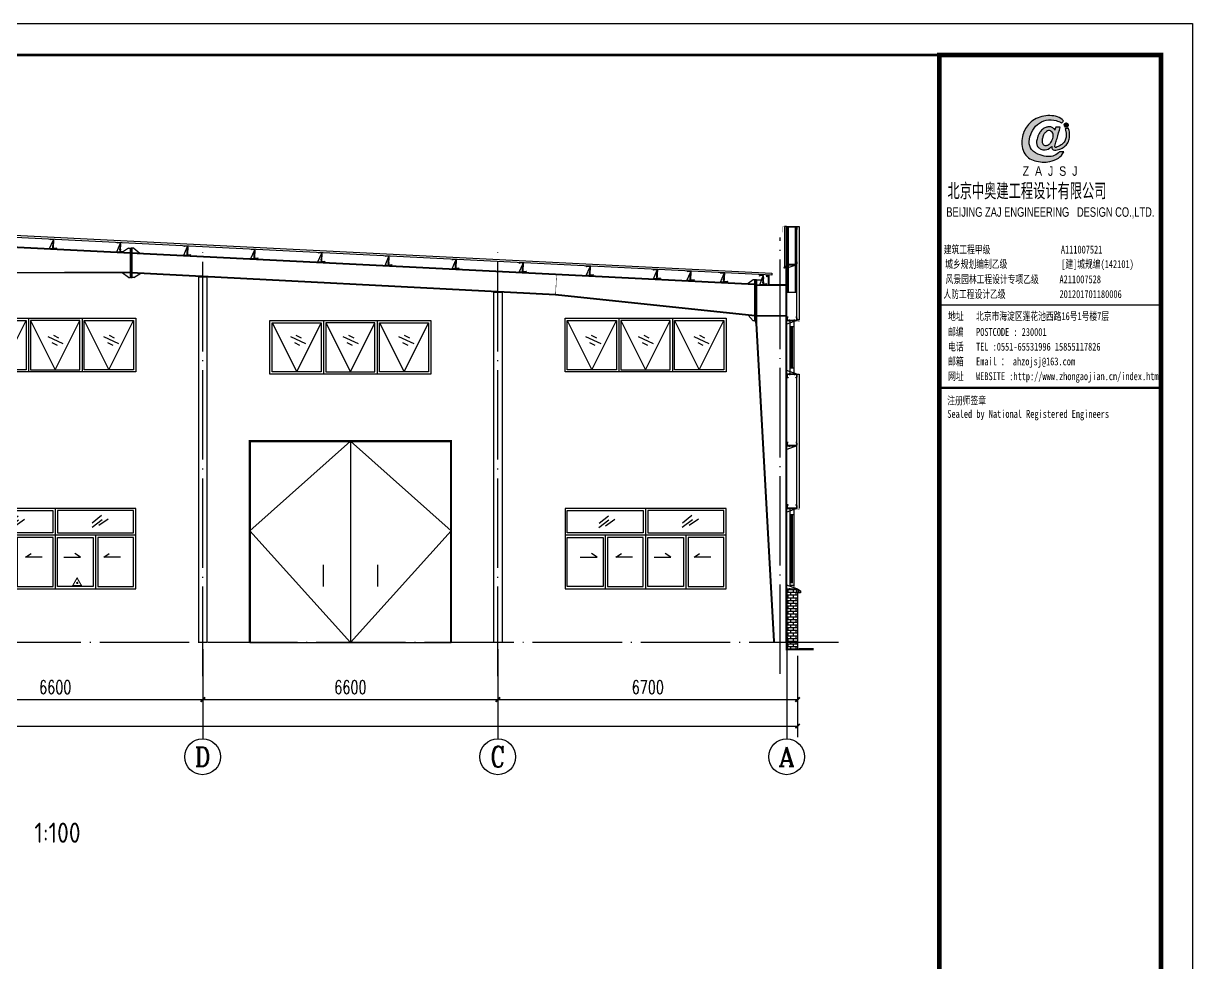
# Model space of a CAD drawing. Extents: x -89996 to 1006241, y -2176 to 440573.
# Drawn here: x 737027 to 763172, y 253896 to 274896 of the extents above; entities that cross this region are included whole.
import ezdxf
from ezdxf.enums import TextEntityAlignment as Align

# ---------------------------------------------------------------- set-up
doc = ezdxf.new("R2010")
doc.units = 0
doc.header["$LTSCALE"] = 1000
doc.header["$MEASUREMENT"] = 0
doc.linetypes.add('DOTE', pattern=[2.42, 2, -0.2, 0.02, -0.2])
for name, color, linetype in [('AXIS', 3, 'Continuous'), ('AXIS_TEXT', 7, 'Continuous'), ('BORDER', 7, 'Continuous'), ('DOTE', 1, 'DOTE'), ('GL', 150, 'Continuous'), ('GZ', 50, 'Continuous'), ('LT', 27, 'Continuous'), ('PUB_TEXT', 7, 'Continuous'), ('PUB_TITLE', 4, 'Continuous'), ('PZ', 202, 'Continuous'), ('REIN', 1, 'Continuous'), ('WINDOW', 4, 'Continuous'), ('图签', 3, 'Continuous'), ('天沟', 2, 'Continuous')]:
    doc.layers.add(name, color=color, linetype=linetype)
doc.styles.add('_gyy_title_Arial', font='arial.ttf', dxfattribs={"width": 0.7})
doc.styles.add('_gyy_title_ST', font='', dxfattribs={"width": 0.8})
doc.styles.add('_TCH_AXIS', font='COMPLEX', dxfattribs={"bigfont": 'GBCBIG'})
doc.styles.add('_TCH_DIM_T3', font='SIMPLEX', dxfattribs={"width": 0.705882, "bigfont": 'GBCBIG'})
doc.styles.add('HZ', font='txt.shx', dxfattribs={"width": 0.8, "bigfont": '000hztxt.shx'})
doc.styles.get("Standard").update_dxf_attribs({"font": 'gbenor.shx', "bigfont": 'gbcbig.shx'})
doc.styles.get('_gyy_title_ST').set_extended_font_data('SimSun')
doc.dimstyles.new('_TCH_ARCH&&100', dxfattribs={"dimtxt": 297.5, "dimasz": 100, "dimexe": 250, "dimexo": 300, "dimgap": 126.25, "dimtad": 1, "dimdec": 0, "dimzin": 0, "dimdsep": 46, "dimtxsty": '_TCH_DIM_T3', "dimblk": 'ARCHTICK', "dimcen": 0.09, "dimclrt": 7, "dimazin": 2, "dimtfac": 1, "dimtdec": 0, "dimtix": 1, "dimtmove": 2, "dimatfit": 3, "dimfxl": 0, "dimtolj": 1, "dimtzin": 0, "dimarcsym": 0})

# ---------------------------------------------------------------- blocks, each defined once
blk = doc.blocks.new('4')
at = {"layer": 'LT', "color": 1, "linetype": 'Continuous'}
for p, q in [((1121054, 121886, -8), (1121014, 121884, -8)), ((1121054, 121886, -8), (1121014, 121884, -8)), ((1121058, 121794, -8), (1121019, 121792, -8)), ((1121058, 121794, -8), (1121019, 121792, -8))]:
    blk.add_line(p, q, dxfattribs=at)
at = {"layer": 'LT', "elevation": -8}
blk.add_lwpolyline([(1121032, 121929, -0.414214), (1121041, 121940), (1121097, 121943), (1121111, 121930), (1121113, 121932), (1121098, 121946), (1121038, 121943, 0.414214), (1121028, 121932), (1121037, 121755, -0.414214), (1121028, 121745), (1120972, 121742), (1120958, 121755), (1120956, 121753), (1120971, 121739), (1121031, 121742, 0.414214), (1121040, 121753), (1121032, 121929)], format="xyb", dxfattribs=at)
at = {"layer": 'LT', "elevation": -4}
for points in [[(1121032, 121924), (1121038, 121925), (1121047, 121733), (1121041, 121733)], [(1121038, 121915), (1121047, 121733), (1121117, 121736)]]:
    blk.add_lwpolyline(points, close=True, dxfattribs=at)
at = {"layer": 'LT', "color": 1, "linetype": 'Continuous'}
for points in [[(1121031, 121872, -8), (1121030, 121897, -8), (1121040, 121873, -8), (1121039, 121897, -8)], [(1121031, 121872, -8), (1121030, 121897, -8), (1121040, 121873, -8), (1121039, 121897, -8)], [(1121035, 121805, -8), (1121036, 121781, -8), (1121044, 121806, -8), (1121045, 121781, -8)], [(1121035, 121805, -8), (1121036, 121781, -8), (1121044, 121806, -8), (1121045, 121781, -8)]]:
    blk.add_solid(points, dxfattribs=at)
blk = doc.blocks.new('2')
at = {"layer": 'WINDOW'}
for p, q in [((998658, 15775), (998449, 15607)), ((998800, 15697), (998595, 15551)), ((999489, 15948), (999489, 14148)), ((1000541, 15694), (1000311, 15520)), ((1000527, 15785), (1000318, 15617)), ((1000670, 15708), (1000464, 15561)), ((998671, 15683), (998442, 15510)), ((1001289, 15348), (997689, 15348)), ((998589, 15348), (998589, 14148)), ((1000389, 15348), (1000389, 14148)), ((998404, 14855), (998280, 14940)), ((998823, 14855), (998948, 14940)), ((1000055, 14855), (999930, 14940)), ((1000573, 14855), (1000698, 14940)), ((998028, 14855), (998404, 14855)), ((999199, 14855), (998823, 14855)), ((999678, 14855), (1000055, 14855)), ((1000950, 14855), (1000573, 14855))]:
    blk.add_line(p, q, dxfattribs=at)
for points in [[(1001289, 15948), (997689, 15948), (997689, 14148), (1001289, 14148)], [(997738, 15898), (999438, 15898), (999438, 15398), (997738, 15398)], [(1001239, 15898), (999539, 15898), (999539, 15398), (1001239, 15398)], [(997739, 15298), (998539, 15298), (998539, 14198), (997739, 14198)], [(999439, 15298), (998639, 15298), (998639, 14198), (999439, 14198)], [(999539, 15298), (1000339, 15298), (1000339, 14198), (999539, 14198)], [(1001239, 15298), (1000439, 15298), (1000439, 14198), (1001239, 14198)]]:
    blk.add_lwpolyline(points, close=True, dxfattribs=at)
blk = doc.blocks.new('A$C03A34706')
for p, q in [((28250, 4500), (26000, 2500)), ((28250, 4500), (28250, 0)), ((28250, 4500), (30500, 2500)), ((26000, 2500), (28250, 0)), ((30500, 2500), (28250, 0)), ((27642, 1736), (27642, 1253)), ((28858, 1736), (28858, 1253))]:
    blk.add_line(p, q)
at = {"const_width": 50}
blk.add_lwpolyline([(30500, 0), (30500, 4500), (26000, 4500), (26000, 0)], dxfattribs=at)
at = {"layer": 'WINDOW'}
for p, q in [((20450, 6100), (21000, 7200)), ((21050, 7250), (21050, 6050)), ((21100, 7200), (21650, 6100)), ((21650, 6100), (22200, 7200)), ((22250, 7250), (22250, 6050)), ((22300, 7200), (22850, 6100)), ((22850, 6100), (23400, 7200)), ((26500, 7150), (27050, 6050)), ((27050, 6050), (27600, 7150)), ((27650, 7200), (27650, 6000)), ((27700, 7150), (28250, 6050)), ((28250, 6050), (28800, 7150)), ((28850, 7200), (28850, 6000)), ((28900, 7150), (29450, 6050)), ((29450, 6050), (30000, 7150)), ((33100, 7200), (33650, 6100)), ((33650, 6100), (34200, 7200)), ((34250, 7250), (34250, 6050)), ((34300, 7200), (34850, 6100)), ((34850, 6100), (35400, 7200)), ((35450, 7250), (35450, 6050)), ((35500, 7200), (36050, 6100)), ((36050, 6100), (36600, 7200)), ((21484, 6841), (21822, 6688)), ((21608, 6873), (21726, 6816)), ((22728, 6841), (23067, 6688)), ((22853, 6873), (22971, 6816)), ((26909, 6841), (27247, 6688)), ((27033, 6873), (27151, 6816)), ((28084, 6841), (28422, 6688)), ((28208, 6873), (28326, 6816)), ((29328, 6841), (29667, 6688)), ((29453, 6873), (29571, 6816)), ((33509, 6841), (33847, 6688)), ((33633, 6873), (33751, 6816)), ((34684, 6841), (35022, 6688)), ((34808, 6873), (34926, 6816)), ((35928, 6841), (36267, 6688)), ((36053, 6873), (36171, 6816)), ((21572, 6705), (21690, 6648)), ((22817, 6705), (22935, 6648)), ((26997, 6705), (27115, 6648)), ((28172, 6705), (28290, 6648)), ((29417, 6705), (29535, 6648)), ((33597, 6705), (33715, 6648)), ((34772, 6705), (34890, 6648)), ((36017, 6705), (36134, 6648))]:
    blk.add_line(p, q, dxfattribs=at)
for points in [[(19850, 7250), (23450, 7250), (23450, 6050), (19850, 6050)], [(19900, 7200), (21000, 7200), (21000, 6100), (19900, 6100)], [(21100, 6100), (22200, 6100), (22200, 7200), (21100, 7200)], [(23400, 6100), (22300, 6100), (22300, 7200), (23400, 7200)], [(26450, 7200), (30050, 7200), (30050, 6000), (26450, 6000)], [(26500, 7150), (27600, 7150), (27600, 6050), (26500, 6050)], [(27700, 6050), (28800, 6050), (28800, 7150), (27700, 7150)], [(30000, 6050), (28900, 6050), (28900, 7150), (30000, 7150)], [(33050, 7250), (36650, 7250), (36650, 6050), (33050, 6050)], [(33100, 7200), (34200, 7200), (34200, 6100), (33100, 6100)], [(34300, 6100), (35400, 6100), (35400, 7200), (34300, 7200)], [(36600, 6100), (35500, 6100), (35500, 7200), (36600, 7200)]]:
    blk.add_lwpolyline(points, close=True, dxfattribs=at)
for p in [(-977839, -12948), (-964639, -12948)]:
    blk.add_blockref('2', p)
blk = doc.blocks.new('dd')
at = {"layer": '图签'}
h = blk.add_hatch(color=5, dxfattribs=at)
h.set_gradient(color1=(0, 0, 255), color2=(36, 36, 255), one_color=1, tint=0.57)
h.paths.add_polyline_path([(452, 1270, -0.093206), (531, 1562, -0.136321), (716, 1807, -0.161039), (988, 1948, -0.108591), (1307, 1935, -0.049497), (1479, 1861, 0.062627), (1539, 1932, 0.094388), (1351, 2056, 0.136326), (854, 2062, 0.161722), (430, 1810, 0.133661), (243, 1435, 0.158414), (286, 937, 0.22517), (632, 669, 0.138663), (1107, 646, 0.074676), (1375, 753, 0.125344), (1543, 944, 0.006312), (1413, 948, -0.090385), (1244, 833, -0.096745), (1053, 797, -0.073845), (803, 850, -0.140868), (530, 1020, -0.160753)])
h = blk.add_hatch(color=1, dxfattribs=at)
h.set_gradient(color1=(255, 0, 0), color2=(255, 0, 0), tint=0.57)
h.paths.add_polyline_path([(1557, 1818, 0.386553), (1564, 1757, 0.170676), (1604, 1736, 0.082224), (1657, 1743, 0.087509), (1686, 1766, 0.264235), (1694, 1804, 0.244333), (1636, 1850, 0.30271)])
h = blk.add_hatch(color=5, dxfattribs=at)
h.set_gradient(color1=(0, 0, 255), color2=(36, 36, 255), one_color=1, tint=0.57)
h.paths.add_polyline_path([(1306, 1289, 0.011169), (1334, 1370, 0.005807), (1431, 1724, 0.01105), (1292, 1724, 0.016796), (1267, 1634, 0.125943), (1203, 1704, 0.083806), (1120, 1739, 0.082879), (1047, 1739, -0.008503), (952, 1710, 0.060057), (844, 1628, 0.086078), (774, 1532, 0.099424), (705, 1347, 0.12153), (690, 1225, 0.102644), (719, 1122, 0.056648), (797, 1042, 0.092914), (913, 1013, 0.194578), (1098, 1064, -0.002562), (1175, 1122, 0.064354), (1167, 1068, 0.172385), (1207, 1017, 0.105458), (1300, 1002, 0.086567), (1454, 1046, 0.047674), (1592, 1136, 0.166359), (1692, 1274, 0.096748), (1728, 1431, 0.03151), (1728, 1548, 0.041815), (1700, 1691, 0.007654), (1588, 1673, -0.009919), (1610, 1585, -0.068269), (1624, 1482, -0.105336), (1605, 1352, -0.14652), (1528, 1223, -0.070486), (1434, 1151, -0.077937), (1341, 1103, -0.127098), (1272, 1084, -0.114215), (1267, 1129, -0.007609)])
h.paths.add_polyline_path([(865, 1245, -0.099994), (863, 1328, -0.050974), (888, 1427, -0.120527), (938, 1529, -0.043888), (1002, 1595, -0.08446), (1063, 1619, -0.147309), (1127, 1607, -0.037474), (1177, 1572, -0.06931), (1209, 1507, -0.067662), (1213, 1431, -0.02676), (1211, 1413, 0.017209), (1183, 1329, -0.048815), (1120, 1223, -0.139096), (1046, 1163, -0.097991), (944, 1153, -0.085394), (909, 1169, -0.149141)], flags=16)
blk.add_lwpolyline([(1539, 1932, 0.094388), (1351, 2056, 0.136326), (854, 2062, 0.161722), (430, 1810, 0.133661), (243, 1435, 0.158414), (286, 937, 0.22517), (632, 669, 0.138663), (1107, 646, 0.074676), (1375, 753, 0.125344), (1543, 944, 0.006312), (1413, 948, -0.090385), (1244, 833, -0.096745), (1053, 797, -0.073845), (803, 850, -0.140868), (530, 1020, -0.160753), (452, 1270, -0.093206), (531, 1562, -0.136321), (716, 1807, -0.161039), (988, 1948, -0.108591), (1307, 1935, -0.049497), (1479, 1861, 0.062627)], format="xyb", close=True, dxfattribs=at)
for points in [[(1694, 1804, 0.243958), (1636, 1850, 0.303117), (1557, 1818, 0.386553), (1564, 1757, 0.170676), (1604, 1736, 0.082224), (1657, 1743, 0.087509), (1686, 1766, 0.264235), (1694, 1804, -7.823139)], [(1431, 1724, 0.011041), (1292, 1724, 0.016796), (1267, 1634, 0.125943), (1203, 1704, 0.083806), (1120, 1739, 0.082879), (1047, 1739, -0.008503), (952, 1710, 0.060057), (844, 1628, 0.086078), (774, 1532, 0.099424), (705, 1347, 0.12153), (690, 1225, 0.102644), (719, 1122, 0.056648), (797, 1042, 0.092914), (913, 1013, 0.194578), (1098, 1064, -0.002562), (1175, 1122, 0.064354), (1167, 1068, 0.172385), (1207, 1017, 0.105458), (1300, 1002, 0.086567), (1454, 1046, 0.047674), (1592, 1136, 0.166359), (1692, 1274, 0.096748), (1728, 1431, 0.03151), (1728, 1548, 0.041815), (1700, 1691, 0.007654), (1588, 1673, -0.009919), (1610, 1585, -0.068269), (1624, 1482, -0.105336), (1605, 1352, -0.14652), (1528, 1223, -0.070486), (1434, 1151, -0.077937), (1341, 1103, -0.127098), (1272, 1084, -0.114215), (1267, 1129, -0.007609), (1306, 1289, 0.011169), (1334, 1370, 0.005782), (1430, 1722, 0.069025)], [(1213, 1431, 0.067662), (1209, 1507, 0.06931), (1177, 1572, 0.037474), (1127, 1607, 0.147309), (1063, 1619, 0.08446), (1002, 1595, 0.043888), (938, 1529, 0.120527), (888, 1427, 0.050974), (863, 1328, 0.099994), (865, 1245, 0.149141), (909, 1169, 0.085394), (944, 1153, 0.097991), (1046, 1163, 0.139096), (1120, 1223, 0.048815), (1183, 1329, -0.017209), (1211, 1413, 0.02676), (1213, 1431, 0.441273)]]:
    blk.add_lwpolyline(points, format="xyb", dxfattribs=at)
at = {"insert": (246, 492), "char_height": 300, "width": 8000, "attachment_point": 1, "style": 'HZ'}
blk.add_mtext('{\\fArial|b0|i0|c0|p32;Z  A  J  S  J}', dxfattribs=at)
blk = doc.blocks.new('*U1188')
at = {"layer": 'PUB_TITLE'}
blk.add_line((-4959, -5584), (0, -5584), dxfattribs=at)
at = {"layer": 'PUB_TITLE', "const_width": 106}
blk.add_lwpolyline([(-4959, 0), (0, 0), (0, -40586), (-4959, -40586)], close=True, dxfattribs=at)
at = {"layer": 'PUB_TITLE', "const_width": 49.6}
blk.add_lwpolyline([(-4959, -7440), (0, -7440)], dxfattribs=at)
at = {"layer": '图签', "xscale": 0.7084206796058772, "yscale": 0.7084206796058772, "zscale": 0.7084206796058772}
blk.add_blockref('dd', (-3269, -2837), dxfattribs=at)
at = {"color": 1, "insert": (-4774, -2867), "char_height": 359.79, "width": 4705.79, "attachment_point": 1, "style": 'HZ'}
blk.add_mtext('北京中奥建工程设计有限公司', dxfattribs=at)
at = {"layer": 'PUB_TITLE', "width": 0.7}
for s, height, style, p in [('BEIJING ZAJ ENGINEERING   DESIGN CO.,LTD.', 212.53, '_gyy_title_Arial', (-2474, -3617)), ('建筑工程甲级                 A111007521             ', 177.1, '_gyy_title_ST', (-2481, -4438)), ('城乡规划编制乙级             [建]城规编(142101)', 177.1, '_gyy_title_ST', (-2717, -4763)), ('风景园林工程设计专项乙级     A211007528           ', 177.1, '_gyy_title_ST', (-2569, -5103)), ('人防工程设计乙级             201201701180006', 177.1, '_gyy_title_ST', (-2871, -5434))]:
    blk.add_text(s, height=height, dxfattribs=dict(at, style=style)).set_placement(p, align=Align.CENTER)
at = {"layer": 'PUB_TITLE', "style": '_gyy_title_ST', "width": 0.7}
for s, p in [('地址   北京市海淀区莲花池西路16号1号楼7层', (-4761, -5927)), ('邮编   POSTCODE : 230001', (-4761, -6281)), ('电话   TEL :0551-65531996 15855117826', (-4761, -6610)), ('邮箱   Email ： ahzojsj@163.com', (-4761, -6939)), ('网址   WEBSITE :http://www.zhongaojian.cn/index.html', (-4761, -7270)), ('注册师签章', (-4780, -7815)), ('Sealed by National Registered Engineers', (-4779, -8113))]:
    blk.add_text(s, height=177.1, dxfattribs=at).set_placement(p)
blk = doc.blocks.new('_ArchTick')
at = {"color": 0, "linetype": 'ByBlock', "const_width": 0.4}
blk.add_lwpolyline([(-0.5, -0.5), (0.5, 0.5)], dxfattribs=at)
blk = doc.blocks.new('*D2910')
at = {"layer": 'AXIS', "color": 0, "lineweight": -2, "transparency": 16777216}
for p, q in [((714250, 260753), (714250, 258934)), ((754340, 260753), (754340, 258934)), ((714250, 259184), (754340, 259184))]:
    blk.add_line(p, q, dxfattribs=at)
at = {"layer": 'Defpoints', "color": 0, "transparency": 16777216}
for p in [(714250, 261053), (754340, 261053), (754340, 259184)]:
    blk.add_point(p, dxfattribs=at)
at = {"layer": 'AXIS', "color": 0, "lineweight": -2, "transparency": 16777216, "xscale": 100, "yscale": 100, "zscale": 100, "rotation": 180}
blk.add_blockref('_ArchTick', (714250, 259184), dxfattribs=at)
at = {"layer": 'AXIS', "color": 0, "lineweight": -2, "transparency": 16777216, "xscale": 100, "yscale": 100, "zscale": 100}
blk.add_blockref('_ArchTick', (754340, 259184), dxfattribs=at)
at = {"layer": 'AXIS', "color": 7, "transparency": 16777216, "insert": (734295, 259459), "char_height": 297.5, "attachment_point": 5, "style": '_TCH_DIM_T3'}
blk.add_mtext('\\A1;40090', dxfattribs=at)
blk = doc.blocks.new('*D2911')
at = {"layer": 'AXIS', "color": 0, "lineweight": -2, "transparency": 16777216}
for p, q in [((747640, 260453), (747640, 259527)), ((754340, 260453), (754340, 259527)), ((747640, 259777), (754340, 259777))]:
    blk.add_line(p, q, dxfattribs=at)
at = {"layer": 'Defpoints', "color": 0, "transparency": 16777216}
for p in [(747640, 260753), (754340, 260753), (754340, 259777)]:
    blk.add_point(p, dxfattribs=at)
at = {"layer": 'AXIS', "color": 0, "lineweight": -2, "transparency": 16777216, "xscale": 100, "yscale": 100, "zscale": 100, "rotation": 180}
blk.add_blockref('_ArchTick', (747640, 259777), dxfattribs=at)
at = {"layer": 'AXIS', "color": 0, "lineweight": -2, "transparency": 16777216, "xscale": 100, "yscale": 100, "zscale": 100}
blk.add_blockref('_ArchTick', (754340, 259777), dxfattribs=at)
at = {"layer": 'AXIS', "color": 7, "transparency": 16777216, "insert": (750990, 260052), "char_height": 297.5, "attachment_point": 5, "style": '_TCH_DIM_T3'}
blk.add_mtext('\\A1;6700', dxfattribs=at)
blk = doc.blocks.new('*D2912')
at = {"layer": 'AXIS', "color": 0, "lineweight": -2, "transparency": 16777216}
for p, q in [((741040, 260453), (741040, 259527)), ((747640, 260453), (747640, 259527)), ((741040, 259777), (747640, 259777))]:
    blk.add_line(p, q, dxfattribs=at)
at = {"layer": 'Defpoints', "color": 0, "transparency": 16777216}
for p in [(741040, 260753), (747640, 260753), (747640, 259777)]:
    blk.add_point(p, dxfattribs=at)
at = {"layer": 'AXIS', "color": 0, "lineweight": -2, "transparency": 16777216, "xscale": 100, "yscale": 100, "zscale": 100, "rotation": 180}
blk.add_blockref('_ArchTick', (741040, 259777), dxfattribs=at)
at = {"layer": 'AXIS', "color": 0, "lineweight": -2, "transparency": 16777216, "xscale": 100, "yscale": 100, "zscale": 100}
blk.add_blockref('_ArchTick', (747640, 259777), dxfattribs=at)
at = {"layer": 'AXIS', "color": 7, "transparency": 16777216, "insert": (744340, 260052), "char_height": 297.5, "attachment_point": 5, "style": '_TCH_DIM_T3'}
blk.add_mtext('\\A1;6600', dxfattribs=at)
blk = doc.blocks.new('*D2913')
at = {"layer": 'AXIS', "color": 0, "lineweight": -2, "transparency": 16777216}
for p, q in [((734440, 260453), (734440, 259527)), ((741040, 260453), (741040, 259527)), ((734440, 259777), (741040, 259777))]:
    blk.add_line(p, q, dxfattribs=at)
at = {"layer": 'Defpoints', "color": 0, "transparency": 16777216}
for p in [(734440, 260753), (741040, 260753), (741040, 259777)]:
    blk.add_point(p, dxfattribs=at)
at = {"layer": 'AXIS', "color": 0, "lineweight": -2, "transparency": 16777216, "xscale": 100, "yscale": 100, "zscale": 100, "rotation": 180}
blk.add_blockref('_ArchTick', (734440, 259777), dxfattribs=at)
at = {"layer": 'AXIS', "color": 0, "lineweight": -2, "transparency": 16777216, "xscale": 100, "yscale": 100, "zscale": 100}
blk.add_blockref('_ArchTick', (741040, 259777), dxfattribs=at)
at = {"layer": 'AXIS', "color": 7, "transparency": 16777216, "insert": (737740, 260052), "char_height": 297.5, "attachment_point": 5, "style": '_TCH_DIM_T3'}
blk.add_mtext('\\A1;6600', dxfattribs=at)

msp = doc.modelspace()

# ---------------------------------------------------------------- hatches: boundary and pattern name
at = {"true_color": 0x939598}
h = msp.add_hatch(dxfattribs=at)
h.set_pattern_fill('AR-B816', color=252, scale=50)
h.set_pattern_definition([(0, (-2487.21, -207658.88), (0, 60.6552), []), (90, (-2487.21, -207658.88), (-60.6552, 60.6552), [60.6552, -60.6552])])
edge = h.paths.add_edge_path()
edge.add_line((754104.59, 262239.97), (754107.96, 262190.85))
edge.add_arc((754119.21, 262190.85), 11.25, 180, 270)
edge.add_line((754119.21, 262179.6), (754127.09, 262179.6))
edge.add_line((754127.09, 262179.6), (754127.09, 262176.22))
edge.add_line((754127.09, 262176.22), (754115.84, 262176.22))
edge.add_arc((754115.84, 262187.47), 11.25, 180.000261, 270, ccw=False)
edge.add_line((754104.59, 262187.47), (754104.59, 262239.97))
edge.add_arc((754115.84, 262239.97), 11.25, 90, 180.000451, ccw=False)
edge.add_line((754115.84, 262251.22), (754099.59, 262254.6))
edge.add_line((754099.59, 262254.6), (754100.04, 260924.36))
edge.add_line((754100.04, 260924.36), (754340.04, 260924.36))
edge.add_line((754340.04, 260924.36), (754339.59, 262166.38))
edge.add_line((754339.59, 262166.38), (754402.17, 262166.38))
edge.add_line((754402.17, 262166.38), (754402.17, 262213.09))
edge.add_line((754402.17, 262213.09), (754339.59, 262254.6))
edge.add_line((754339.59, 262254.6), (754115.84, 262251.22))
edge.add_arc((754115.84, 262239.97), 11.25, 450, 540.000451)

# ---------------------------------------------------------------- linework, layer by layer
at = {"color": 0}
for p, q in [((754099.59, 262252.91, 0.03), (754339.59, 262252.91, 0.03)), ((754099.59, 262252.91, 0.03), (754100.57, 261052.94, 0.05)), ((754339.59, 262252.91, 0.03), (754402.17, 262211.4, 0.03)), ((754339.59, 262164.69, 0.03), (754339.59, 260896.32)), ((754402.17, 262164.69, 0.03), (754339.59, 262164.69, 0.03)), ((754402.17, 262211.4, 0.03), (754402.17, 262164.69, 0.03))]:
    msp.add_line(p, q, dxfattribs=at)
msp.add_line((742089.64, 261052.93), (746589.64, 261052.93))
at = {"color": 6, "const_width": 5, "elevation": 0.03}
for points in [[(754378.74, 270223.17), (754378.74, 270352.68), (754011.66, 270353.14), (754011.66, 270224.62)], [(754097.49, 269503.52), (754097.49, 269462.53), (754038.22, 269462.58), (754038.22, 269424.7)]]:
    msp.add_lwpolyline(points, dxfattribs=at)
at = {"elevation": 0.05}
for points in [[(741130.31, 261052.92), (740948.87, 261052.92), (740948.87, 269231.35), (741130.31, 269231.35)], [(747730.31, 261052.92), (747548.87, 261052.92), (747548.87, 268888.16), (747730.31, 268888.16)]]:
    msp.add_lwpolyline(points, close=True, dxfattribs=at)
at = {"color": 6, "linetype": 'ByBlock', "const_width": 10, "elevation": 0.03}
for points in [[(754324.59, 268317.69), (754324.59, 268256.45), (754374.72, 268256.45), (754374.72, 268225.61), (754347.82, 268225.61), (754347.82, 268236.02)], [(754099.59, 267052.91), (754386.13, 267052.91), (754386.13, 266989.51), (754374.59, 266958.66), (754374.59, 266925.75)], [(754324.59, 264117.69), (754324.59, 264056.45), (754374.72, 264056.45), (754374.72, 264025.61), (754347.82, 264025.61), (754347.82, 264036.02)]]:
    msp.add_lwpolyline(points, dxfattribs=at)
at = {"color": 0, "const_width": 50, "elevation": 0.05}
msp.add_lwpolyline([(754100.57, 261177.5), (754100.57, 260900.84), (754696.15, 260902.91)], dxfattribs=at)
at = {"layer": 'AXIS'}
for p, q in [((741039.59, 260902.94, 0.05), (741039.59, 258897.97, 0.05)), ((747639.59, 260902.94, 0.05), (747639.59, 258897.97, 0.05)), ((754099.59, 260902.94, 0.05), (754099.59, 258897.97, 0.05))]:
    msp.add_line(p, q, dxfattribs=at)
at = {"layer": 'AXIS', "linetype": 'ByBlock', "elevation": 0.03}
for points in [[(754093.38, 270352.91), (754043.38, 270352.91), (754044.81, 269470.89), (754094.81, 269470.89)], [(754325.13, 270352.91), (754375.13, 270352.91), (754373.7, 268265.21), (754323.7, 268265.21)]]:
    msp.add_lwpolyline(points, close=True, dxfattribs=at)
at = {"layer": 'AXIS', "linetype": 'ByBlock', "extrusion": (-0.000390955, 1.93016e-05, 1), "elevation": -293.35}
msp.add_lwpolyline([(734439.53, 270281.85), (753762.62, 269314.86), (753760.19, 269264.92), (734439.27, 270231.52)], dxfattribs=at)
at = {"layer": 'AXIS', "linetype": 'ByBlock', "elevation": 4.04}
msp.add_lwpolyline([(754324.59, 264055.63), (754324.59, 267049.53), (754374.59, 267049.53), (754374.59, 264055.63)], dxfattribs=at)
at = {"layer": 'AXIS'}
for centre in [(741034.36, 258497.94), (747634.36, 258497.94), (754094.36, 258497.94)]:
    msp.add_circle(centre, 400, dxfattribs=at)
at = {"layer": 'BORDER', "const_width": 53.03}
msp.add_lwpolyline([(705475.5, 233603.19), (705475.5, 274189.04), (762465.4, 274189.04), (762465.4, 233603.19)], close=True, dxfattribs=at)
at = {"layer": 'DOTE'}
for p, q in [((753949.59, 260353.23, 0.05), (753949.59, 270106.27, 0.05)), ((741039.59, 260302.94), (741039.59, 269774.68, 0.03)), ((747639.59, 260302.94), (747639.59, 269774.68, 0.03)), ((755253.12, 261052.94, 0.05), (713842.62, 261052.91, 0.03))]:
    msp.add_line(p, q, dxfattribs=at)
at = {"layer": 'GL', "extrusion": (-0.000390955, 1.93016e-05, 1)}
for p, q in [((734439.59, 270020.54, -3.97), (753380.79, 269073.48, -3.97)), ((734439.6, 270008.52, -3.97), (753380.81, 269061.46, -3.97)), ((739440.46, 269331.94, -5.43), (748928.25, 268838.16, -9.36)), ((739440.47, 269319.93, -5.43), (748927.66, 268826.17, -9.36))]:
    msp.add_line(p, q, dxfattribs=at)
at = {"layer": 'GL'}
for p, q in [((739439, 269331.84, -5.43), (734848.94, 269314.39, 0.03)), ((739439, 269331.84, -5.43), (734848.94, 269314.39, 0.03)), ((739440.47, 269319.93, -5.43), (734848.94, 269302.3, 0.03)), ((739440.47, 269319.93, -5.43), (734848.94, 269302.3, 0.03)), ((748925.86, 268826.27, -9.36), (753379.59, 268356.86, 0.05)), ((748925.86, 268826.27, -9.36), (753379.59, 268356.86, 0.05)), ((748927.33, 268838.18, -9.36), (753379.59, 268368.94, 0.05)), ((748927.33, 268838.18, -9.36), (753379.59, 268368.94, 0.05))]:
    msp.add_line(p, q, dxfattribs=at)
at = {"layer": 'GL', "color": 6, "extrusion": (-0.000390955, 1.93016e-05, 1), "const_width": 10, "elevation": -289.3}
msp.add_lwpolyline([(748950.45, 269295), (748927.31, 268826.21)], dxfattribs=at)
msp.add_lwpolyline([(748950.45, 269295), (748927.31, 268826.21)], dxfattribs=at)
at = {"layer": 'GZ'}
for p, q in [((754085.59, 261077.91, 4.04), (754085.59, 269038.91, -0.13)), ((754099.59, 261077.91, 4.04), (754099.59, 269038.91, -0.13)), ((753419.59, 268368.21, -3.84), (754085.59, 268368.21, -3.91)), ((753419.59, 268368.21, -3.84), (754085.59, 268368.21, -3.91)), ((753419.59, 268354.21, -3.84), (754085.59, 268354.21, -3.91)), ((753419.59, 268354.21, -3.84), (754085.59, 268354.21, -3.91)), ((753405.59, 268194.21, 0.05), (753799.59, 261077.91, 0.03)), ((753419.59, 268194.21, 0.05), (753813.59, 261077.91, 0.03))]:
    msp.add_line(p, q, dxfattribs=at)
at = {"layer": 'GZ', "elevation": -2}
msp.add_lwpolyline([(754099.59, 269038.91), (753419.59, 269038.91), (753419.59, 269052.91), (754099.59, 269052.91)], close=True, dxfattribs=at)
at = {"layer": 'LT'}
for p, q in [((754099.59, 270352.91, 0.03), (754319.59, 270352.91, 0.03)), ((754099.59, 270349.53, 0.03), (754099.59, 270352.91, 0.03)), ((754319.59, 270349.53, 0.03), (754099.59, 270349.53, 0.03)), ((754115.84, 270349.53, 0.03), (754313.34, 270349.53, 0.03)), ((754309.96, 270346.16, 0.03), (754119.21, 270346.16, 0.03)), ((754319.59, 270352.91, 0.03), (754319.59, 270349.53, 0.03)), ((754104.59, 270285.78, 0.03), (754104.59, 270338.28, 0.03)), ((754107.96, 270334.91, 0.03), (754107.96, 270289.16, 0.03)), ((754127.09, 270274.53, 0.03), (754115.84, 270274.53, 0.03)), ((754119.21, 270277.91, 0.03), (754127.09, 270277.91, 0.03)), ((754127.09, 270277.91, 0.03), (754127.09, 270274.53, 0.03)), ((754302.09, 270274.53, 0.03), (754302.09, 270277.91, 0.03)), ((754302.09, 270277.91, 0.03), (754309.96, 270277.91, 0.03)), ((754313.34, 270274.53, 0.03), (754302.09, 270274.53, 0.03)), ((754321.21, 270289.16, 0.03), (754321.21, 270334.91, 0.03)), ((754324.59, 270338.28, 0.03), (754324.59, 270285.78, 0.03)), ((754105.81, 269568.38, 0.03), (754105.81, 269515.88, 0.03)), ((754109.19, 269519.25, 0.03), (754109.19, 269565, 0.03)), ((754128.31, 269579.63, 0.03), (754117.06, 269579.63, 0.03)), ((754120.44, 269576.25, 0.03), (754128.31, 269576.25, 0.03)), ((754128.31, 269576.25, 0.03), (754128.31, 269579.63, 0.03)), ((754303.31, 269579.63, 0.03), (754303.31, 269576.25, 0.03)), ((754314.56, 269579.63, 0.03), (754303.31, 269579.63, 0.03)), ((754303.31, 269576.25, 0.03), (754311.19, 269576.25, 0.03)), ((754322.44, 269565, 0.03), (754322.44, 269519.25, 0.03)), ((754325.81, 269515.88, 0.03), (754325.81, 269568.38, 0.03)), ((754320.81, 269504.63, 0.03), (754100.81, 269504.63, 0.03)), ((754100.81, 269504.63, 0.03), (754100.81, 269501.25, 0.03)), ((754100.81, 269501.25, 0.03), (754320.81, 269501.25, 0.03)), ((754320.81, 269501.25, 0.03), (754100.81, 269421.63, 0.03)), ((754117.06, 269504.63, 0.03), (754314.56, 269504.63, 0.03)), ((754311.19, 269508, 0.03), (754120.44, 269508, 0.03)), ((754162.23, 269482.08, 0.03), (754162.23, 269520.42, 0.03)), ((754272.66, 269482.08, 0.03), (754272.66, 269520.42, 0.03)), ((754320.81, 269501.25, 0.03), (754320.81, 269504.63, 0.03)), ((754319.59, 268252.91, 0.03), (754099.59, 268252.91, 0.03)), ((754099.59, 268252.91, 0.03), (754099.59, 268249.53, 0.03)), ((754104.59, 268316.66, 0.03), (754104.59, 268264.16, 0.03)), ((754107.96, 268267.53, 0.03), (754107.96, 268313.28, 0.03)), ((754127.09, 268327.91, 0.03), (754115.84, 268327.91, 0.03)), ((754115.84, 268252.91, 0.03), (754313.34, 268252.91, 0.03)), ((754119.21, 268324.53, 0.03), (754127.09, 268324.53, 0.03)), ((754309.96, 268256.28, 0.03), (754119.21, 268256.28, 0.03)), ((754127.09, 268324.53, 0.03), (754127.09, 268327.91, 0.03)), ((754161, 268233.74, 0.03), (754161, 268272.08, 0.03)), ((754271.44, 268234.08, 0.03), (754271.44, 268272.42, 0.03)), ((754302.09, 268327.91, 0.03), (754302.09, 268324.53, 0.03)), ((754313.34, 268327.91, 0.03), (754302.09, 268327.91, 0.03)), ((754302.09, 268324.53, 0.03), (754309.96, 268324.53, 0.03)), ((754319.59, 268249.53, 0.03), (754319.59, 268252.91, 0.03)), ((754321.21, 268313.28, 0.03), (754321.21, 268267.53, 0.03)), ((754324.59, 268264.16, 0.03), (754324.59, 268316.66, 0.03)), ((754099.59, 268249.53, 0.03), (754319.59, 268249.53, 0.03)), ((754319.59, 268249.53, 0.03), (754099.59, 268169.91, 0.03)), ((754319.59, 267052.91, 0.03), (754099.59, 267132.53, 0.03)), ((754099.59, 267052.91, 0.03), (754319.59, 267052.91, 0.03)), ((754099.59, 267049.53, 0.03), (754099.59, 267052.91, 0.03)), ((754319.59, 267049.53, 0.03), (754099.59, 267049.53, 0.03)), ((754104.59, 266985.78, 0.03), (754104.59, 267038.28, 0.03)), ((754107.96, 267034.91, 0.03), (754107.96, 266989.16, 0.03)), ((754115.84, 267049.53, 0.03), (754313.34, 267049.53, 0.03)), ((754127.09, 266974.53, 0.03), (754115.84, 266974.53, 0.03)), ((754309.96, 267046.16, 0.03), (754119.21, 267046.16, 0.03)), ((754119.21, 266977.91, 0.03), (754127.09, 266977.91, 0.03)), ((754127.09, 266977.91, 0.03), (754127.09, 266974.53, 0.03)), ((754161, 267072.08, 0.03), (754161, 267033.74, 0.03)), ((754271.44, 267072.08, 0.03), (754271.44, 267033.74, 0.03)), ((754302.09, 266974.53, 0.03), (754302.09, 266977.91, 0.03)), ((754302.09, 266977.91, 0.03), (754309.96, 266977.91, 0.03)), ((754313.34, 266974.53, 0.03), (754302.09, 266974.53, 0.03)), ((754319.59, 267052.91, 0.03), (754319.59, 267049.53, 0.03)), ((754321.21, 266989.16, 0.03), (754321.21, 267034.91, 0.03)), ((754324.59, 267038.28, 0.03), (754324.59, 266985.78, 0.03)), ((754319.59, 265452.91, 0.03), (754099.59, 265452.91, 0.03)), ((754099.59, 265452.91, 0.03), (754099.59, 265449.53, 0.03)), ((754099.59, 265449.53, 0.03), (754319.59, 265449.53, 0.03)), ((754319.59, 265449.53, 0.03), (754099.59, 265369.91, 0.03)), ((754104.59, 265516.66, 0.03), (754104.59, 265464.16, 0.03)), ((754107.96, 265467.53, 0.03), (754107.96, 265513.28, 0.03)), ((754127.09, 265527.91, 0.03), (754115.84, 265527.91, 0.03)), ((754115.84, 265452.91, 0.03), (754313.34, 265452.91, 0.03)), ((754119.21, 265524.53, 0.03), (754127.09, 265524.53, 0.03)), ((754309.96, 265456.28, 0.03), (754119.21, 265456.28, 0.03)), ((754127.09, 265524.53, 0.03), (754127.09, 265527.91, 0.03)), ((754161, 265430.36, 0.03), (754161, 265468.71, 0.03)), ((754271.44, 265430.36, 0.03), (754271.44, 265468.71, 0.03)), ((754302.09, 265527.91, 0.03), (754302.09, 265524.53, 0.03)), ((754313.34, 265527.91, 0.03), (754302.09, 265527.91, 0.03)), ((754302.09, 265524.53, 0.03), (754309.96, 265524.53, 0.03)), ((754319.59, 265449.53, 0.03), (754319.59, 265452.91, 0.03)), ((754321.21, 265513.28, 0.03), (754321.21, 265467.53, 0.03)), ((754324.59, 265464.16, 0.03), (754324.59, 265516.66, 0.03)), ((754104.59, 264116.66, 0.03), (754104.59, 264064.16, 0.03)), ((754107.96, 264067.53, 0.03), (754107.96, 264113.28, 0.03)), ((754127.09, 264127.91, 0.03), (754115.84, 264127.91, 0.03)), ((754119.21, 264124.53, 0.03), (754127.09, 264124.53, 0.03)), ((754127.09, 264124.53, 0.03), (754127.09, 264127.91, 0.03)), ((754161, 264034.08, 0.03), (754161, 264072.42, 0.03)), ((754271.44, 264034.08, 0.03), (754271.44, 264072.42, 0.03)), ((754302.09, 264127.91, 0.03), (754302.09, 264124.53, 0.03)), ((754313.34, 264127.91, 0.03), (754302.09, 264127.91, 0.03)), ((754302.09, 264124.53, 0.03), (754309.96, 264124.53, 0.03)), ((754321.21, 264113.28, 0.03), (754321.21, 264067.53, 0.03)), ((754324.59, 264064.16, 0.03), (754324.59, 264116.66, 0.03)), ((754319.59, 264052.91, 0.03), (754099.59, 264052.91, 0.03)), ((754099.59, 264052.91, 0.03), (754099.59, 264049.53, 0.03)), ((754099.59, 264049.53, 0.03), (754319.59, 264049.53, 0.03)), ((754319.59, 264049.53, 0.03), (754099.59, 263969.91, 0.03)), ((754115.84, 264052.91, 0.03), (754313.34, 264052.91, 0.03)), ((754309.96, 264056.28, 0.03), (754119.21, 264056.28, 0.03)), ((754319.59, 264049.53, 0.03), (754319.59, 264052.91, 0.03)), ((754319.59, 262252.91, 0.03), (754099.59, 262332.53, 0.03)), ((754099.59, 262252.91, 0.03), (754319.59, 262252.91, 0.03)), ((754099.59, 262249.53, 0.03), (754099.59, 262252.91, 0.03)), ((754319.59, 262249.53, 0.03), (754099.59, 262249.53, 0.03)), ((754104.59, 262185.78, 0.03), (754104.59, 262238.28, 0.03)), ((754115.84, 262249.53, 0.03), (754313.34, 262249.53, 0.03)), ((754309.96, 262246.16, 0.03), (754119.21, 262246.16, 0.03)), ((754319.59, 262252.91, 0.03), (754319.59, 262249.53, 0.03)), ((754324.59, 262238.28, 0.03), (754324.59, 262185.78, 0.03)), ((754107.96, 262234.91, 0.03), (754107.96, 262189.16, 0.03)), ((754127.09, 262174.53, 0.03), (754115.84, 262174.53, 0.03)), ((754119.21, 262177.91, 0.03), (754127.09, 262177.91, 0.03)), ((754127.09, 262177.91, 0.03), (754127.09, 262174.53, 0.03)), ((754302.09, 262174.53, 0.03), (754302.09, 262177.91, 0.03)), ((754302.09, 262177.91, 0.03), (754309.96, 262177.91, 0.03)), ((754313.34, 262174.53, 0.03), (754302.09, 262174.53, 0.03)), ((754321.21, 262189.16, 0.03), (754321.21, 262234.91, 0.03))]:
    msp.add_line(p, q, dxfattribs=at)
at = {"layer": 'LT', "color": 1, "linetype": 'Continuous'}
for p, q in [((754161, 262268.36, 0.03), (754161, 262230.02, 0.03)), ((754271.44, 262268.36, 0.03), (754271.44, 262230.02, 0.03))]:
    msp.add_line(p, q, dxfattribs=at)
at = {"layer": 'LT', "elevation": 0.03}
for points in [[(754100.81, 268889.18), (754324.44, 268889.18), (754324.44, 270349.53), (754100.81, 270349.54)], [(754130.81, 268889.18), (754294.44, 268889.18), (754294.44, 270349.53), (754130.81, 270349.54)]]:
    msp.add_lwpolyline(points, close=True, dxfattribs=at)
at = {"layer": 'LT'}
for centre, start, end in [((754115.84, 270338.28, 0.03), 89.999964, 179.999964), ((754119.21, 270334.91, 0.03), 89.999964, 179.999964), ((754309.96, 270334.91, 0.03), 359.999964, 89.999964), ((754313.34, 270338.28, 0.03), 359.999964, 89.999964), ((754115.84, 270285.78, 0.03), 179.999964, 269.999964), ((754119.21, 270289.16, 0.03), 179.999964, 269.999964), ((754309.96, 270289.16, 0.03), 269.999964, 359.999964), ((754313.34, 270285.78, 0.03), 269.999964, 359.999964), ((754117.06, 269568.38, 0.03), 90, 180), ((754120.44, 269565, 0.03), 90, 180), ((754311.19, 269565, 0.03), 360, 90), ((754314.56, 269568.38, 0.03), 360, 90), ((754117.06, 269515.88, 0.03), 180, 270), ((754120.44, 269519.25, 0.03), 180, 270), ((754311.19, 269519.25, 0.03), 270, 360), ((754314.56, 269515.88, 0.03), 270, 360), ((754115.84, 268316.66, 0.03), 90, 180), ((754115.84, 268264.16, 0.03), 180, 270), ((754119.21, 268313.28, 0.03), 90, 180), ((754119.21, 268267.53, 0.03), 180, 270), ((754309.96, 268313.28, 0.03), 0, 90), ((754309.96, 268267.53, 0.03), 270, 0), ((754313.34, 268316.66, 0.03), 0, 90), ((754313.34, 268264.16, 0.03), 270, 0), ((754115.84, 267038.28, 0.03), 90, 180), ((754115.84, 266985.78, 0.03), 180, 270), ((754119.21, 267034.91, 0.03), 90, 180), ((754119.21, 266989.16, 0.03), 180, 270), ((754309.96, 267034.91, 0.03), 0, 90), ((754309.96, 266989.16, 0.03), 270, 0), ((754313.34, 267038.28, 0.03), 0, 90), ((754313.34, 266985.78, 0.03), 270, 0), ((754115.84, 265516.66, 0.03), 90, 180), ((754115.84, 265464.16, 0.03), 180, 270), ((754119.21, 265513.28, 0.03), 90, 180), ((754119.21, 265467.53, 0.03), 180, 270), ((754309.96, 265513.28, 0.03), 360, 90), ((754309.96, 265467.53, 0.03), 270, 360), ((754313.34, 265516.66, 0.03), 360, 90), ((754313.34, 265464.16, 0.03), 270, 360), ((754115.84, 264116.66, 0.03), 90, 180), ((754119.21, 264113.28, 0.03), 90, 180), ((754119.21, 264067.53, 0.03), 180, 270), ((754309.96, 264113.28, 0.03), 0, 90), ((754309.96, 264067.53, 0.03), 270, 0), ((754313.34, 264116.66, 0.03), 0, 90), ((754115.84, 264064.16, 0.03), 180, 270), ((754313.34, 264064.16, 0.03), 270, 0), ((754115.84, 262238.28, 0.03), 90, 180), ((754119.21, 262234.91, 0.03), 90, 180), ((754309.96, 262234.91, 0.03), 0, 90), ((754313.34, 262238.28, 0.03), 0, 90), ((754115.84, 262185.78, 0.03), 180, 270), ((754119.21, 262189.16, 0.03), 180, 270), ((754309.96, 262189.16, 0.03), 270, 0), ((754313.34, 262185.78, 0.03), 270, 0)]:
    msp.add_arc(centre, 11.25, start, end, dxfattribs=at)
for points in [[(754149.98, 269508, 0.03), (754174.47, 269508, 0.03), (754149.98, 269501.25, 0.03), (754174.47, 269501.25, 0.03)], [(754260.42, 269508, 0.03), (754284.91, 269508, 0.03), (754260.42, 269501.25, 0.03), (754284.91, 269501.25, 0.03)], [(754148.76, 268255.94, 0.03), (754173.25, 268255.94, 0.03), (754148.76, 268249.19, 0.03), (754173.25, 268249.19, 0.03)], [(754259.19, 268256.28, 0.03), (754283.68, 268256.28, 0.03), (754259.19, 268249.53, 0.03), (754283.68, 268249.53, 0.03)], [(754148.76, 267046.16, 0.03), (754173.25, 267046.16, 0.03), (754148.76, 267052.91, 0.03), (754173.25, 267052.91, 0.03)], [(754259.19, 267046.16, 0.03), (754283.68, 267046.16, 0.03), (754259.19, 267052.91, 0.03), (754283.68, 267052.91, 0.03)], [(754148.76, 265456.28, 0.03), (754173.25, 265456.28, 0.03), (754148.76, 265449.53, 0.03), (754173.25, 265449.53, 0.03)], [(754259.19, 265456.28, 0.03), (754283.68, 265456.28, 0.03), (754259.19, 265449.53, 0.03), (754283.68, 265449.53, 0.03)], [(754148.76, 264056.28, 0.03), (754173.25, 264056.28, 0.03), (754148.76, 264049.53, 0.03), (754173.25, 264049.53, 0.03)], [(754259.19, 264056.28, 0.03), (754283.68, 264056.28, 0.03), (754259.19, 264049.53, 0.03), (754283.68, 264049.53, 0.03)]]:
    msp.add_solid(points, dxfattribs=at)
at = {"layer": 'LT', "color": 1, "linetype": 'Continuous'}
for points in [[(754148.76, 262246.16, 0.03), (754173.25, 262246.16, 0.03), (754148.76, 262252.91, 0.03), (754173.25, 262252.91, 0.03)], [(754259.19, 262246.16, 0.03), (754283.68, 262246.16, 0.03), (754259.19, 262252.91, 0.03), (754283.68, 262252.91, 0.03)]]:
    msp.add_solid(points, dxfattribs=at)
at = {"layer": 'PUB_TITLE'}
msp.add_lwpolyline([(703707.82, 232896.12), (703707.82, 274896.12), (763172.47, 274896.12), (763172.47, 232896.12)], close=True, dxfattribs=at)
at = {"layer": 'PZ', "extrusion": (-0.000390955, 1.93016e-05, 1)}
for p, q in [((739379.78, 269873.39, -2.01), (739244.28, 269780.3, -3.97)), ((739379.78, 269873.39, -2.01), (739244.28, 269780.3, -3.97)), ((739379.78, 269873.39, -2.01), (739419.78, 269873.44, -2)), ((739379.78, 269873.39, -2.01), (739419.78, 269873.44, -2)), ((739499.78, 269873.54, -1.97), (739459.78, 269873.49, -1.98)), ((739499.78, 269873.54, -1.97), (739459.78, 269873.49, -1.98)), ((739499.78, 269873.54, -1.97), (739631.03, 269760.97, -3.97)), ((739499.78, 269873.54, -1.97), (739631.03, 269760.97, -3.97)), ((739380.61, 269212.14, 0), (739236.1, 269319.15, -5.19)), ((739380.61, 269212.14, 0), (739236.1, 269319.15, -5.19)), ((739500.61, 269212.29, 0.05), (739656.77, 269308.67, -5.52)), ((739380.61, 269212.14, 0), (739420.61, 269212.19, 0.02)), ((739380.61, 269212.14, 0), (739420.61, 269212.19, 0.02)), ((739500.61, 269212.29, 0.05), (739460.61, 269212.24, 0.03)), ((739500.61, 269212.29, 0.05), (739460.61, 269212.24, 0.03))]:
    msp.add_line(p, q, dxfattribs=at)
at = {"layer": 'PZ'}
for p, q in [((753349.59, 269163.51, 0.05), (753232.05, 269081.1, -3.91)), ((753379.59, 269162.91, 0.05), (753349.59, 269163.51, 0.05)), ((753379.59, 269162.91, 0.05), (753349.59, 269163.51, 0.05)), ((753379.59, 268244.21, 0.05), (753379.59, 269162.91, 0.05)), ((753419.59, 269162.91, 0.05), (753379.59, 269162.91, 0.05)), ((753399.59, 268244.21, 0.05), (753399.59, 269162.91, 0.05)), ((753419.59, 269162.91, 0.05), (753449.59, 269162.91, 0.05)), ((753419.59, 269162.91, 0.05), (753419.59, 268194.21, 0.05)), ((753419.59, 269162.91, 0.05), (753563.4, 269162.91, -2)), ((753349.59, 268244.21, 0.05), (753235.54, 268372.76, -0.05)), ((753379.59, 268244.21, 0.05), (753349.59, 268244.21, 0.05)), ((753399.59, 268244.21, 0.05), (753379.59, 268244.21, 0.05)), ((753399.59, 268244.21, 0.05), (753379.59, 268244.21, 0.05)), ((753405.59, 268194.21, -3.81), (753399.59, 268244.21, 0.05)), ((753419.59, 268194.21, 0.05), (753405.59, 268194.21, -3.81))]:
    msp.add_line(p, q, dxfattribs=at)
at = {"layer": 'PZ', "extrusion": (-0.000390955, 1.93016e-05, 1), "elevation": -288.33}
for points in [[(739440.55, 269212.22), (739420.55, 269212.19), (739419.72, 269873.44), (739439.72, 269873.47)], [(739440.55, 269212.22), (739420.55, 269212.19), (739419.72, 269873.44), (739439.72, 269873.47)], [(739440.55, 269212.22), (739460.55, 269212.24), (739459.72, 269873.49), (739439.72, 269873.47)], [(739440.55, 269212.22), (739460.55, 269212.24), (739459.72, 269873.49), (739439.72, 269873.47)]]:
    msp.add_lwpolyline(points, close=True, dxfattribs=at)
at = {"layer": 'PZ', "const_width": 2.25}
for points, elevation in [([(753942.59, 261252.89), (753956.59, 261252.89), (753956.59, 261077.89), (753942.59, 261077.89)], 0.03), ([(754124.59, 261052.91), (753774.59, 261052.87), (753774.59, 261077.87), (754124.59, 261077.91)], 0.05)]:
    msp.add_lwpolyline(points, close=True, dxfattribs=dict(at, elevation=elevation))
at = {"layer": 'REIN', "const_width": 25}
msp.add_lwpolyline([(738228.52, 262495.83), (738132.64, 262329.77), (738324.39, 262329.77)], close=True, dxfattribs=at)
msp.add_lwpolyline([(738219.16, 262385.67, 1), (738244.16, 262385.67, 1)], format="xyb", close=True, dxfattribs=at)
at = {"layer": 'WINDOW', "color": 5}
for p, q in [((754170.88, 267057.35, 0.03), (754170.97, 268249.19, -0.31)), ((754170.88, 268120.8, -0.31), (754260.88, 268120.8, -0.31)), ((754205.76, 267198.48, 0.03), (754205.76, 268108.3, -0.31)), ((754226, 267198.48, 0.03), (754226, 268108.3, -0.31)), ((754260.88, 267057.35, 0.03), (754260.97, 268249.19, -0.31)), ((754170.88, 267194.04, 0.03), (754260.88, 267194.04, 0.03)), ((754170.88, 262303.32, 4.04), (754170.88, 264056.41, 0.03)), ((754170.88, 263915.28, 0.03), (754260.88, 263915.28, 0.03)), ((754205.76, 262383.81, 4.04), (754205.76, 263915.28, 0.03)), ((754226, 262383.81, 4.04), (754226, 263915.28, 0.03)), ((754260.88, 262303.32, 4.04), (754260.88, 264056.41, 0.03)), ((754170.88, 262333.4, 0.03), (754260.88, 262333.4, 0.03))]:
    msp.add_line(p, q, dxfattribs=at)
at = {"layer": '天沟', "linetype": 'ByBlock', "elevation": -2}
msp.add_lwpolyline([(754090.98, 269052.91), (753691.22, 269052.91), (753691.22, 269250.94, 0.41421356), (753686.22, 269255.94), (753661.59, 269255.94, 0.41412968), (753656.59, 269250.94), (753656.59, 269232.97), (753649.09, 269232.97), (753649.09, 269250.95, -0.41421356), (753661.59, 269263.45), (753686.19, 269263.45, -0.41421356), (753698.69, 269250.95), (753698.69, 269060.32), (754083.48, 269060.32), (754083.48, 269441.06, 0.41421356), (754078.48, 269446.06), (754053.68, 269446.06, 0.41425359), (754048.68, 269441.06), (754048.68, 269423.72), (754041.18, 269423.72), (754041.18, 269440.95, -0.41421356), (754053.68, 269453.45), (754078.48, 269453.45, -0.41421356), (754090.98, 269440.95), (754090.98, 269052.91)], format="xyb", dxfattribs=at)

# ---------------------------------------------------------------- block references
for name, p in [('*U1188', (762465.4, 274189.04)), ('A$C03A34706', (716089.58, 261052.91))]:
    msp.add_blockref(name, p)
at = {"extrusion": (-0.000390955, 1.93016e-05, 1), "xscale": -1, "rotation": 0.07196237469288214}
for p in [(1858882.43, 149533.56, -270.1), (1860382.52, 149458.55, -270.1), (1861882.62, 149383.55, -270.1), (1863382.71, 149308.55, -270.1), (1864882.81, 149233.54, -270.1), (1866382.9, 149158.53, -270.1), (1867883, 149083.53, -270.1), (1869383.1, 149008.53, -270.1), (1870883.19, 148933.52, -270.1), (1872383.29, 148858.52, -270.1), (1873132.34, 148820.94, -270.39), (1873881.41, 148783.49, -270.39)]:
    msp.add_blockref('4', p, dxfattribs=at)
at = {"extrusion": (1.89459e-15, 9.77952e-06, 1), "xscale": -1, "rotation": 2.862405226636131}
msp.add_blockref('4', (1879291.2, 203454.31, 5.09), dxfattribs=at)

# ---------------------------------------------------------------- texts
at = {"layer": 'AXIS_TEXT', "style": '_TCH_AXIS'}
for s, height, p, p2 in [('D', 435.26, (740858.18, 258280.31), (741210.53, 258280.31)), ('C', 455.69, (747471.61, 258270.09), (747797.1, 258270.09)), ('A', 425.18, (753912.14, 258285.35), (754276.58, 258285.35))]:
    msp.add_text(s, height=height, dxfattribs=at).set_placement(p, p2, align=Align.FIT)
at = {"layer": 'PUB_TEXT'}
msp.add_text('1:100', height=450, dxfattribs=at).set_placement((737272.49, 256576.11))

# ---------------------------------------------------------------- dimensions: what is measured, and where the dimension line sits
at = {"layer": 'AXIS'}
for p1, p2, distance, picture, middle in [((714249.84, 261052.94), (754339.59, 261052.94), -1868.67, '*D2910', (734294.72, 259459.27)), ((734439.59, 260752.94), (741039.59, 260752.94), -976.21, '*D2913', (737739.59, 260051.73)), ((741039.59, 260752.94), (747639.59, 260752.94), -976.21, '*D2912', (744339.59, 260051.73)), ((747639.59, 260752.94), (754339.59, 260752.94), -976.21, '*D2911', (750989.59, 260051.73))]:
    dim = msp.add_aligned_dim(p1=p1, p2=p2, distance=distance, dimstyle='_TCH_ARCH&&100', dxfattribs=at)
    dim.commit()
    dim.dimension.update_dxf_attribs({"geometry": picture, "text_midpoint": middle})

doc.saveas('drawing.dxf')
